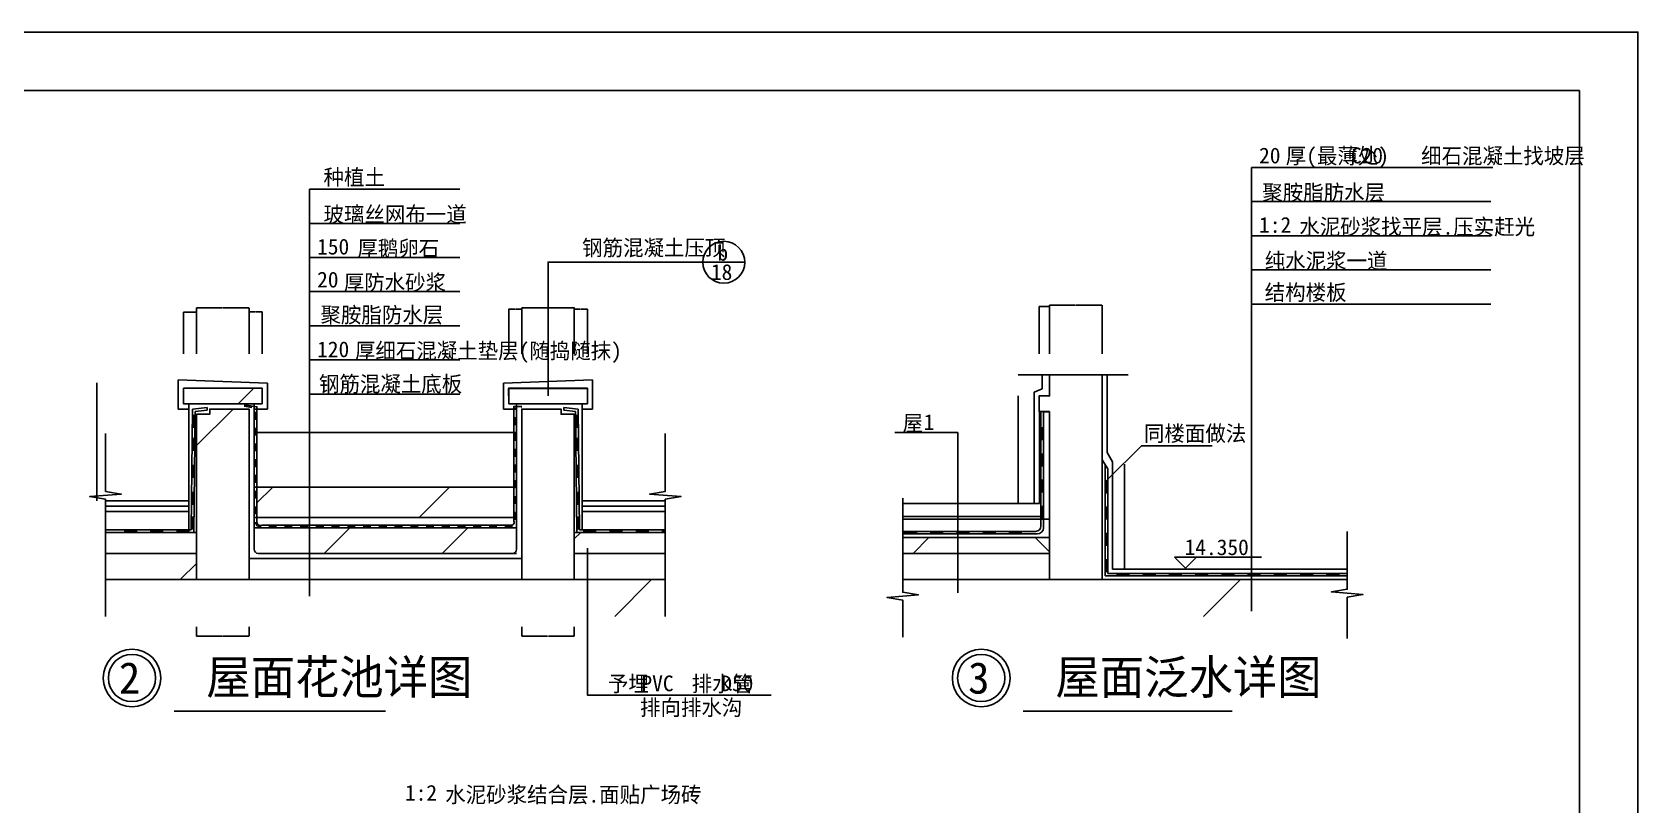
# Model space of a CAD drawing. Header units: metres. Extents: x -266160 to -256804, y -177 to 6438.
# Drawn here: x -262926 to -256804, y 3495 to 6438 of the extents above; entities that cross this region are included whole.
import ezdxf

# ---------------------------------------------------------------- set-up
doc = ezdxf.new("R2010")
doc.units = ezdxf.units.M
for name, color, linetype in [('1', 1, 'Continuous'), ('DIM', 3, 'Continuous'), ('MC', 4, 'Continuous'), ('PUB_TITLE', 4, 'Continuous'), ('PUB_WINDW', 7, 'Continuous'), ('SURFACE', 6, 'Continuous'), ('WALL', 7, 'Continuous')]:
    doc.layers.add(name, color=color, linetype=linetype)
doc.dimstyles.get("Standard").update_dxf_attribs({"dimtxt": 2.5, "dimasz": 2.5, "dimexe": 1.25, "dimexo": 0.625, "dimtad": 1, "dimcen": 2.5, "dimazin": 3, "dimtfac": 1, "dimtmove": 0, "dimatfit": 3})

# ---------------------------------------------------------------- blocks, each defined once
blk = doc.blocks.new('BG1')
at = {"layer": 'DIM', "linetype": 'CONTINUOUS'}
for p, q in [((-212.13, 212.13), (1450, 212.13)), ((0, 0), (-212.13, 212.13)), ((0, 0), (212.13, 212.13))]:
    blk.add_line(p, q, dxfattribs=at)
blk = doc.blocks.new('*D28')
for p, q in [((-259167.19, 4992.58), (-259167.19, 4817.58)), ((-259167.44, 4817.58), (-259167.69, 4817.58)), ((-259167.19, 4642.58), (-259167.19, 4817.58)), ((-259167.19, 4817.58), (-259167.19, 4817.58)), ((-259166.94, 4817.58), (-259166.69, 4817.58))]:
    blk.add_line(p, q)
at = {"layer": 'Defpoints'}
for p in [(-259167.19, 4992.58), (-259167.19, 4817.58), (-259167.19, 4642.58)]:
    blk.add_point(p, dxfattribs=at)
at = {"layer": 'DIM', "insert": (-259167.19, 4818.705), "char_height": 1, "attachment_point": 5}
blk.add_mtext('0', dxfattribs=at)
blk = doc.blocks.new('*D29')
for p, q in [((-262679.03, 5102.58), (-262679.03, 4877.58)), ((-262679.28, 4877.58), (-262679.53, 4877.58)), ((-262679.03, 4652.58), (-262679.03, 4877.58)), ((-262679.03, 4877.58), (-262679.03, 4877.58)), ((-262678.78, 4877.58), (-262678.53, 4877.58))]:
    blk.add_line(p, q)
at = {"layer": 'Defpoints'}
for p in [(-262679.03, 5102.58), (-262679.03, 4877.58), (-262679.03, 4652.58)]:
    blk.add_point(p, dxfattribs=at)
at = {"layer": 'DIM', "insert": (-262679.03, 4878.705), "char_height": 1, "attachment_point": 5}
blk.add_mtext('0', dxfattribs=at)
blk = doc.blocks.new('*D30')
for p, q in [((-262679.03, 5022.58), (-262679.03, 4837.58)), ((-262679.28, 4837.58), (-262679.53, 4837.58)), ((-262679.03, 4652.58), (-262679.03, 4837.58)), ((-262679.03, 4837.58), (-262679.03, 4837.58)), ((-262678.78, 4837.58), (-262678.53, 4837.58))]:
    blk.add_line(p, q)
at = {"layer": 'Defpoints'}
for p in [(-262679.03, 5022.58), (-262679.03, 4837.58), (-262679.03, 4652.58)]:
    blk.add_point(p, dxfattribs=at)
at = {"layer": 'DIM', "insert": (-262679.03, 4838.705), "char_height": 1, "attachment_point": 5}
blk.add_mtext('0', dxfattribs=at)
blk = doc.blocks.new('*D31')
for p, q in [((-261059.03, 4172.58), (-261059.03, 4137.58)), ((-260859.03, 4172.58), (-260859.03, 4137.58)), ((-261058.78, 4137.58), (-260960.53, 4137.58)), ((-260957.53, 4137.58), (-260859.28, 4137.58))]:
    blk.add_line(p, q)
at = {"layer": 'Defpoints'}
for p in [(-261059.03, 4172.58), (-260859.03, 4172.58), (-261059.03, 4137.58)]:
    blk.add_point(p, dxfattribs=at)
at = {"layer": 'DIM', "insert": (-260959.03, 4137.58), "char_height": 1, "attachment_point": 5}
blk.add_mtext('200', dxfattribs=at)
blk = doc.blocks.new('*D32')
for p, q in [((-262299.03, 4172.58), (-262299.03, 4137.58)), ((-262099.03, 4172.58), (-262099.03, 4137.58)), ((-262298.78, 4137.58), (-262200.53, 4137.58)), ((-262197.53, 4137.58), (-262099.28, 4137.58))]:
    blk.add_line(p, q)
at = {"layer": 'Defpoints'}
for p in [(-262299.03, 4172.58), (-262099.03, 4172.58), (-262299.03, 4137.58)]:
    blk.add_point(p, dxfattribs=at)
at = {"layer": 'DIM', "insert": (-262199.03, 4137.58), "char_height": 1, "attachment_point": 5}
blk.add_mtext('200', dxfattribs=at)
blk = doc.blocks.new('*D33')
for p, q in [((-258760.9, 4792.58), (-258760.9, 4592.58)), ((-258761.15, 4592.58), (-258761.4, 4592.58)), ((-258760.9, 4392.58), (-258760.9, 4592.58)), ((-258760.9, 4592.58), (-258760.9, 4592.58)), ((-258760.65, 4592.58), (-258760.4, 4592.58))]:
    blk.add_line(p, q)
at = {"layer": 'Defpoints'}
for p in [(-258760.9, 4792.58), (-258760.9, 4592.58), (-258760.9, 4392.58)]:
    blk.add_point(p, dxfattribs=at)
at = {"layer": 'DIM', "insert": (-258760.9, 4593.705), "char_height": 1, "attachment_point": 5}
blk.add_mtext('0', dxfattribs=at)
blk = doc.blocks.new('*D34')
for p, q in [((-262679.28, 5093.05), (-262679.53, 5093.05)), ((-262679.03, 5102.58), (-262679.03, 5093.05)), ((-262679.03, 5082.58), (-262679.03, 5093.05)), ((-262679.03, 5093.05), (-262679.03, 5093.05)), ((-262678.78, 5093.05), (-262678.53, 5093.05))]:
    blk.add_line(p, q)
at = {"layer": 'Defpoints'}
for p in [(-262679.03, 5102.58), (-262679.03, 5093.05), (-262679.03, 5082.58)]:
    blk.add_point(p, dxfattribs=at)
at = {"layer": 'DIM', "insert": (-262679.03, 5094.175), "char_height": 1, "attachment_point": 5}
blk.add_mtext('0', dxfattribs=at)
blk = doc.blocks.new('*D35')
for p, q in [((-262679.03, 5082.58), (-262679.03, 5052.58)), ((-262679.28, 5052.58), (-262679.53, 5052.58)), ((-262679.03, 5022.58), (-262679.03, 5052.58)), ((-262679.03, 5052.58), (-262679.03, 5052.58)), ((-262678.78, 5052.58), (-262678.53, 5052.58))]:
    blk.add_line(p, q)
at = {"layer": 'Defpoints'}
for p in [(-262679.03, 5082.58), (-262679.03, 5052.58), (-262679.03, 5022.58)]:
    blk.add_point(p, dxfattribs=at)
at = {"layer": 'DIM', "insert": (-262679.03, 5053.705), "char_height": 1, "attachment_point": 5}
blk.add_mtext('0', dxfattribs=at)
blk = doc.blocks.new('*D36')
for p, q in [((-259167.44, 5022.58), (-259167.69, 5022.58)), ((-259167.19, 5052.58), (-259167.19, 5022.58)), ((-259167.19, 4992.58), (-259167.19, 5022.58)), ((-259167.19, 5022.58), (-259167.19, 5022.58)), ((-259166.94, 5022.58), (-259166.69, 5022.58))]:
    blk.add_line(p, q)
at = {"layer": 'Defpoints'}
for p in [(-259167.19, 5052.58), (-259167.19, 5022.58), (-259167.19, 4992.58)]:
    blk.add_point(p, dxfattribs=at)
at = {"layer": 'DIM', "insert": (-259167.19, 5023.705), "char_height": 1, "attachment_point": 5}
blk.add_mtext('0', dxfattribs=at)
blk = doc.blocks.new('*D37')
for p, q in [((-260835.09, 5382.58), (-260859.34, 5382.58)), ((-260859.09, 5212.58), (-260859.09, 5382.58)), ((-260808.84, 5382.58), (-260833.09, 5382.58)), ((-260809.09, 5212.58), (-260809.09, 5382.58))]:
    blk.add_line(p, q)
at = {"layer": 'Defpoints'}
for p in [(-260809.09, 5382.58), (-260859.09, 5212.58), (-260809.09, 5212.58)]:
    blk.add_point(p, dxfattribs=at)
at = {"layer": 'DIM', "insert": (-260834.09, 5382.58), "char_height": 1, "attachment_point": 5}
blk.add_mtext('50', dxfattribs=at)
blk = doc.blocks.new('*D38')
for p, q in [((-260960.59, 5387.58), (-261059.34, 5387.58)), ((-261059.09, 5212.58), (-261059.09, 5387.58)), ((-260858.84, 5387.58), (-260957.59, 5387.58)), ((-260859.09, 5212.58), (-260859.09, 5387.58))]:
    blk.add_line(p, q)
at = {"layer": 'Defpoints'}
for p in [(-260859.09, 5387.58), (-261059.09, 5212.58), (-260859.09, 5212.58)]:
    blk.add_point(p, dxfattribs=at)
at = {"layer": 'DIM', "insert": (-260959.09, 5387.58), "char_height": 1, "attachment_point": 5}
blk.add_mtext('200', dxfattribs=at)
blk = doc.blocks.new('*D39')
for p, q in [((-261085.09, 5382.58), (-261109.34, 5382.58)), ((-261109.09, 5212.58), (-261109.09, 5382.58)), ((-261058.84, 5382.58), (-261083.09, 5382.58)), ((-261059.09, 5212.58), (-261059.09, 5382.58))]:
    blk.add_line(p, q)
at = {"layer": 'Defpoints'}
for p in [(-261059.09, 5382.58), (-261109.09, 5212.58), (-261059.09, 5212.58)]:
    blk.add_point(p, dxfattribs=at)
at = {"layer": 'DIM', "insert": (-261084.09, 5382.58), "char_height": 1, "attachment_point": 5}
blk.add_mtext('50', dxfattribs=at)
blk = doc.blocks.new('*D40')
for p, q in [((-262099.03, 5212.58), (-262099.03, 5373.12)), ((-262098.78, 5373.12), (-262075.03, 5373.12)), ((-262073.03, 5373.12), (-262049.28, 5373.12)), ((-262049.03, 5212.58), (-262049.03, 5373.12))]:
    blk.add_line(p, q)
at = {"layer": 'Defpoints'}
for p in [(-262099.03, 5373.12), (-262099.03, 5212.58), (-262049.03, 5212.58)]:
    blk.add_point(p, dxfattribs=at)
at = {"layer": 'DIM', "insert": (-262074.03, 5373.12), "char_height": 1, "attachment_point": 5}
blk.add_mtext('50', dxfattribs=at)
blk = doc.blocks.new('*D41')
for p, q in [((-262299.03, 5212.58), (-262299.03, 5387.58)), ((-262298.78, 5387.58), (-262200.53, 5387.58)), ((-262197.53, 5387.58), (-262099.28, 5387.58)), ((-262099.03, 5212.58), (-262099.03, 5387.58))]:
    blk.add_line(p, q)
at = {"layer": 'Defpoints'}
for p in [(-262299.03, 5387.58), (-262299.03, 5212.58), (-262099.03, 5212.58)]:
    blk.add_point(p, dxfattribs=at)
at = {"layer": 'DIM', "insert": (-262199.03, 5387.58), "char_height": 1, "attachment_point": 5}
blk.add_mtext('200', dxfattribs=at)
blk = doc.blocks.new('*D42')
for p, q in [((-262349.03, 5212.58), (-262349.03, 5372.16)), ((-262348.78, 5372.16), (-262325.03, 5372.16)), ((-262323.03, 5372.16), (-262299.28, 5372.16)), ((-262299.03, 5212.58), (-262299.03, 5372.16))]:
    blk.add_line(p, q)
at = {"layer": 'Defpoints'}
for p in [(-262349.03, 5372.16), (-262349.03, 5212.58), (-262299.03, 5212.58)]:
    blk.add_point(p, dxfattribs=at)
at = {"layer": 'DIM', "insert": (-262324.03, 5372.16), "char_height": 1, "attachment_point": 5}
blk.add_mtext('50', dxfattribs=at)
blk = doc.blocks.new('*D43')
for p, q in [((-259047.19, 5212.58), (-259047.19, 5397.58)), ((-259046.94, 5397.58), (-258948.69, 5397.58)), ((-258945.69, 5397.58), (-258847.44, 5397.58)), ((-258847.19, 5212.58), (-258847.19, 5397.58))]:
    blk.add_line(p, q)
at = {"layer": 'Defpoints'}
for p in [(-259047.19, 5397.58), (-259047.19, 5212.58), (-258847.19, 5212.58)]:
    blk.add_point(p, dxfattribs=at)
at = {"layer": 'DIM', "insert": (-258947.19, 5397.58), "char_height": 1, "attachment_point": 5}
blk.add_mtext('200', dxfattribs=at)
blk = doc.blocks.new('*D44')
for p, q in [((-259087.19, 5212.58), (-259087.19, 5392.58)), ((-259086.94, 5392.58), (-259068.19, 5392.58)), ((-259066.19, 5392.58), (-259047.44, 5392.58)), ((-259047.19, 5212.58), (-259047.19, 5392.58))]:
    blk.add_line(p, q)
at = {"layer": 'Defpoints'}
for p in [(-259087.19, 5392.58), (-259087.19, 5212.58), (-259047.19, 5212.58)]:
    blk.add_point(p, dxfattribs=at)
at = {"layer": 'DIM', "insert": (-259067.19, 5392.58), "char_height": 1, "attachment_point": 5}
blk.add_mtext('40', dxfattribs=at)

msp = doc.modelspace()

# ---------------------------------------------------------------- hatches: boundary and pattern name
at = {"layer": 'MC'}
h = msp.add_hatch(dxfattribs=at)
h.set_pattern_fill('AR-SAND', scale=15)
h.paths.add_polyline_path([(-262369.03, 5113.42), (-262369.03, 5002.58), (-262329.03, 5002.58), (-262329.03, 5022.58), (-262349.03, 5022.58), (-262349.03, 5082.58), (-262049.03, 5082.58), (-262049.03, 5022.58), (-262079.03, 5022.58), (-262079.03, 5002.58), (-262029.03, 5002.58), (-262029.03, 5100.78)])
h.paths.add_polyline_path([(-262099.03, 4432.58), (-261059.09, 4432.58), (-261059.09, 5002.58), (-260909.09, 5002.58), (-260909.09, 4982.58), (-260859.09, 4982.58), (-260859.09, 4532.58), (-260849.09, 4532.58), (-260853.86, 4992.58), (-260899.09, 4998.77), (-260899.09, 5008.77), (-260843.86, 5002.58), (-260839.09, 4542.58), (-260829.09, 4542.58), (-260829.09, 5022.58), (-261079.09, 5022.58), (-261079.09, 4467.58, -0.41), (-261094.09, 4452.58), (-262064.03, 4452.58, -0.41), (-262079.03, 4467.58), (-262079.03, 5022.58), (-262329.03, 5022.58), (-262329.03, 4542.58), (-262319.03, 4542.58), (-262314.26, 5002.58), (-262259.03, 5008.77), (-262259.03, 4998.77), (-262304.26, 4992.58), (-262309.03, 4532.58), (-262299.03, 4532.58), (-262299.03, 4982.58), (-262249.03, 4982.58), (-262249.03, 5002.58), (-262099.03, 5002.58)])
h.paths.add_polyline_path([(-260809.09, 5082.58), (-260809.09, 5022.58), (-260829.09, 5022.58), (-260829.09, 5002.58), (-260789.09, 5002.58), (-260789.09, 5113.42), (-261129.09, 5100.78), (-261129.09, 5002.58), (-261079.09, 5002.58), (-261079.09, 5022.58), (-261109.09, 5022.58), (-261109.09, 5082.58)])
h = msp.add_hatch(dxfattribs=at)
h.set_pattern_fill('ANSI31', scale=500)
h.paths.add_polyline_path([(-262349.03, 5082.58), (-262349.03, 5022.58), (-262049.03, 5022.58), (-262049.03, 5082.58)])
h.paths.add_polyline_path([(-262099.03, 5002.58), (-262249.03, 5002.58), (-262249.03, 4982.58), (-262299.03, 4982.58), (-262299.03, 4212.58), (-262099.03, 4212.58)])
h = msp.add_hatch(dxfattribs=at)
h.set_pattern_fill('ANSI31', scale=500)
h.paths.add_polyline_path([(-260809.09, 5022.58), (-260809.09, 5082.58), (-261109.09, 5082.58), (-261109.09, 5022.58)])
h.paths.add_polyline_path([(-261059.09, 4352.58), (-260859.09, 4352.58), (-260859.09, 4982.58), (-260909.09, 4982.58), (-260909.09, 5002.58), (-261059.09, 5002.58)])
h.paths.add_polyline_path([(-260859.09, 4212.58), (-260859.09, 4352.58), (-261059.09, 4352.58), (-261059.09, 4212.58)])
h = msp.add_hatch(dxfattribs=at)
h.set_pattern_fill('ANSI31', scale=500)
h.paths.add_polyline_path([(-258847.19, 5132.58), (-259047.19, 5132.58), (-259047.19, 5052.58), (-259087.19, 5052.58), (-259087.19, 4992.58), (-259047.19, 4992.58), (-259047.19, 4352.58), (-258847.19, 4352.58)])
h.paths.add_polyline_path([(-259606.87, 4352.58), (-259606.87, 4304.86), (-259546.87, 4294.86), (-259666.87, 4284.86), (-259606.87, 4274.86), (-259606.87, 4212.58), (-257912.55, 4212.58), (-257912.55, 4285.83), (-257852.55, 4295.83), (-257972.55, 4305.83), (-257912.55, 4315.83), (-257912.55, 4352.58)])
h = msp.add_hatch(dxfattribs=at)
h.set_pattern_fill('AR-SAND', scale=15)
h.paths.add_polyline_path([(-262329.03, 4612.58), (-262329.03, 4632.58), (-262645.93, 4632.58), (-262645.93, 4612.58)])
h = msp.add_hatch(dxfattribs=at)
h.set_pattern_fill('AR-CONC', scale=10)
h.paths.add_polyline_path([(-262645.93, 4612.58), (-262645.93, 4542.58), (-262329.03, 4542.58), (-262329.03, 4612.58)])
h = msp.add_hatch(dxfattribs=at)
h.set_pattern_fill('AR-SAND', scale=15)
h.paths.add_polyline_path([(-260512.19, 4612.58), (-260512.19, 4632.58), (-260829.09, 4632.58), (-260829.09, 4612.58)])
h = msp.add_hatch(dxfattribs=at)
h.set_pattern_fill('AR-CONC', scale=10)
h.paths.add_polyline_path([(-260829.09, 4612.58), (-260829.09, 4542.58), (-260512.19, 4542.58), (-260512.19, 4612.58)])
h = msp.add_hatch(dxfattribs=at)
h.set_pattern_fill('ANSI37', scale=300)
h.paths.add_polyline_path([(-260849.09, 4532.58), (-260859.09, 4532.58), (-260859.09, 4452.58), (-260512.19, 4452.58), (-260512.19, 4532.58)])
h.paths.add_polyline_path([(-262645.93, 4532.58), (-262645.93, 4452.58), (-262299.03, 4452.58), (-262299.03, 4532.58), (-262319.03, 4532.58)])
h = msp.add_hatch(dxfattribs=at)
h.set_pattern_fill('ANSI37', scale=300)
h.paths.add_polyline_path([(-259047.19, 4452.58), (-259047.19, 4512.58), (-259397.19, 4512.58), (-259397.19, 4452.58)])
h.paths.add_polyline_path([(-259397.19, 4452.58), (-259397.19, 4512.58), (-259606.87, 4512.58), (-259606.87, 4452.58)])
h = msp.add_hatch(dxfattribs=at)
h.set_pattern_fill('AN32C', scale=300)
h.set_pattern_definition([(45, (0, 0), (-673.5192, 673.5192), [])])
h.paths.add_polyline_path([(-262299.03, 4352.58), (-262299.03, 4452.58), (-262645.93, 4452.58), (-262645.93, 4352.58)])
h.paths.add_polyline_path([(-260809.03, 4452.58), (-260809.03, 4352.58), (-260512.19, 4352.58), (-260512.19, 4452.58)])
h.paths.add_polyline_path([(-260809.03, 4452.58), (-260859.09, 4452.58), (-260859.09, 4352.58), (-260809.03, 4352.58)])
h = msp.add_hatch(dxfattribs=at)
h.set_pattern_fill('AR-CONC', scale=50)
h.paths.add_polyline_path([(-260809.03, 4212.58), (-260809.03, 4352.58), (-262645.93, 4352.58), (-262645.93, 4212.58)])
h.paths.add_polyline_path([(-260809.03, 4352.58), (-260809.03, 4212.58), (-260512.19, 4212.58), (-260512.19, 4352.58)])
h = msp.add_hatch(dxfattribs=at)
h.set_pattern_fill('ANSI31', scale=500)
h.paths.add_polyline_path([(-261059.09, 4212.58), (-261059.09, 4352.58), (-262099.03, 4352.58), (-262099.03, 4212.58)])
h.paths.add_polyline_path([(-262299.03, 4212.58), (-262299.03, 4352.58), (-262645.93, 4352.58), (-262645.93, 4212.58)])
h.paths.add_polyline_path([(-260859.09, 4352.58), (-260859.09, 4212.58), (-260512.19, 4212.58), (-260512.19, 4352.58)])
h = msp.add_hatch(dxfattribs=at)
h.set_pattern_fill('AR-CONC', scale=50)
h.paths.add_polyline_path([(-257912.55, 4212.58), (-257912.55, 4285.83), (-257852.55, 4295.83), (-257972.55, 4305.83), (-257912.55, 4315.83), (-257912.55, 4352.58), (-259606.87, 4352.58), (-259606.87, 4304.86), (-259546.87, 4294.86), (-259666.87, 4284.86), (-259606.87, 4274.86), (-259606.87, 4212.58)])
at = {"layer": 'PUB_WINDW'}
h = msp.add_hatch(dxfattribs=at)
h.set_pattern_fill('SWAMP', scale=30)
h.paths.add_polyline_path([(-261089.09, 4705.11), (-261089.09, 4912.58), (-261868.16, 4912.58), (-261868.16, 4705.11)])
h.paths.add_polyline_path([(-262069.03, 4705.11), (-261868.16, 4705.11), (-261868.16, 4912.58), (-262069.03, 4912.58)])
h = msp.add_hatch(dxfattribs=at)
h.set_pattern_fill('AN32C', scale=150)
h.set_pattern_definition([(45, (0, 0), (-336.7596, 336.7596), [])])
h.paths.add_polyline_path([(-261868.16, 4705.11), (-261868.16, 4589.65), (-261089.09, 4589.65), (-261089.09, 4705.11)])
h.paths.add_polyline_path([(-262069.03, 4705.11), (-262069.03, 4589.65), (-261868.16, 4589.65), (-261868.16, 4705.11)])
h = msp.add_hatch(dxfattribs=at)
h.set_pattern_fill('AN33C', scale=100)
h.set_pattern_definition([(45, (0, 0), (-224.5064, 224.5064), [])])
h.paths.add_polyline_path([(-261094.09, 4452.58, 0.41), (-261079.09, 4467.58), (-261079.09, 4550.44), (-261868.16, 4550.44), (-261868.16, 4452.58)])
h.paths.add_polyline_path([(-262079.03, 4550.44), (-262079.03, 4467.58, 0.41), (-262064.03, 4452.58), (-261868.16, 4452.58), (-261868.16, 4550.44)])
h = msp.add_hatch(dxfattribs=at)
h.set_pattern_fill('AR-SAND', scale=10)
h.paths.add_polyline_path([(-261105.48, 4560.44, 0.65), (-261089.09, 4575.66), (-261089.09, 4589.65), (-261868.16, 4589.65), (-261868.16, 4560.44)])
h.paths.add_polyline_path([(-262069.03, 4589.65), (-262069.03, 4571.01, 0.53), (-262048.9, 4560.44), (-261868.16, 4560.44), (-261868.16, 4589.65)])

# ---------------------------------------------------------------- linework, layer by layer
for points in [[(-262545.07, 4067.83, 1), (-262545.07, 3887.83, 1)], [(-262545.07, 4067.83, -1), (-262545.07, 3887.83, -1)], [(-259307.67, 4067.83, 1), (-259307.67, 3887.83, 1)], [(-259307.67, 4067.83, -1), (-259307.67, 3887.83, -1)]]:
    msp.add_lwpolyline(points, format="xyb")
for centre in [(-262545.07, 3977.83), (-259307.67, 3977.83)]:
    msp.add_circle(centre, 110)
at = {"layer": 'DIM'}
for points in [[(-262645.93, 4909.13), (-262645.93, 4688.83), (-262585.93, 4678.83), (-262705.93, 4668.83), (-262645.93, 4658.83), (-262645.93, 4212.58)], [(-260512.19, 4909.13), (-260512.19, 4688.83), (-260572.19, 4678.83), (-260452.19, 4668.83), (-260512.19, 4658.83), (-260512.19, 4212.58)], [(-259606.87, 4662.58), (-259606.87, 4304.86), (-259546.87, 4294.86), (-259666.87, 4284.86), (-259606.87, 4274.86), (-259606.87, 4133.56)], [(-257912.55, 4536.13), (-257912.55, 4315.83), (-257972.55, 4305.83), (-257852.55, 4295.83), (-257912.55, 4285.83), (-257912.55, 4128.08)], [(-262384.6, 3851.87), (-261579.08, 3851.87)], [(-259147.2, 3851.87), (-258350.8, 3851.87)]]:
    msp.add_lwpolyline(points, dxfattribs=at)
msp.add_circle((-260289.02, 5561.7), 80, dxfattribs=at)
at = {"layer": 'MC'}
for p, q in [((-257364.4, 5792.58), (-258277.19, 5792.58)), ((-261295.37, 5709.74), (-261868.16, 5709.74)), ((-257364.4, 5662.58), (-258277.19, 5662.58)), ((-261295.37, 5579.74), (-261868.16, 5579.74)), ((-257364.4, 5532.58), (-258277.19, 5532.58)), ((-261295.37, 5449.74), (-261868.16, 5449.74)), ((-257364.4, 5402.58), (-258277.19, 5402.58)), ((-261295.37, 5319.74), (-261868.16, 5319.74)), ((-261295.37, 5189.74), (-261868.16, 5189.74)), ((-262369.03, 5002.58), (-262369.03, 5113.42)), ((-262369.03, 5113.42), (-262029.03, 5100.78)), ((-262029.03, 5002.58), (-262029.03, 5100.78)), ((-260789.09, 5113.42), (-261129.09, 5100.78)), ((-261129.09, 5002.58), (-261129.09, 5100.78)), ((-260789.09, 5002.58), (-260789.09, 5113.42)), ((-259167.19, 5132.58), (-258747.19, 5132.58)), ((-259074.82, 5079.08), (-259074.82, 5132.58)), ((-258827.42, 4836.49), (-258827.42, 5132.58)), ((-262329.03, 4542.58), (-262329.03, 5022.58)), ((-262079.03, 4467.58), (-262079.03, 5022.58)), ((-261295.37, 5059.74), (-261868.16, 5059.74)), ((-261079.09, 4467.58), (-261079.09, 5022.58)), ((-260829.09, 4542.58), (-260829.09, 5022.58)), ((-259074.82, 5079.08), (-259106.01, 5066.24)), ((-259106.01, 4642.58), (-259106.01, 5066.24)), ((-262369.03, 5002.58), (-262329.03, 5002.58)), ((-262319.03, 4542.58), (-262314.26, 5002.58)), ((-262314.26, 5002.58), (-262259.03, 5008.77)), ((-262309.03, 4532.58), (-262304.26, 4992.58)), ((-262304.26, 4992.58), (-262259.03, 4998.77)), ((-262259.03, 4998.77), (-262259.03, 5008.77)), ((-262079.03, 5002.58), (-262029.03, 5002.58)), ((-261079.09, 5002.58), (-261129.09, 5002.58)), ((-260843.86, 5002.58), (-260899.09, 5008.77)), ((-260899.09, 4998.77), (-260899.09, 5008.77)), ((-260853.86, 4992.58), (-260899.09, 4998.77)), ((-260849.09, 4532.58), (-260853.86, 4992.58)), ((-260839.09, 4542.58), (-260843.86, 5002.58)), ((-260789.09, 5002.58), (-260829.09, 5002.58)), ((-259086.01, 4642.58), (-259086.01, 4992.58)), ((-259080.3, 4556.49), (-259080.3, 4992.58)), ((-259070.3, 4550.49), (-259070.3, 4992.58)), ((-262079.03, 4912.58), (-261079.09, 4912.58)), ((-258827.42, 4836.49), (-258807.42, 4801.49)), ((-258834.8, 4366.49), (-258834.8, 4786.8)), ((-258807.42, 4392.58), (-258807.42, 4801.49)), ((-258824.8, 4376.49), (-258824.8, 4774.25)), ((-262645.93, 4652.58), (-262329.03, 4652.58)), ((-262079.03, 4705.11), (-261079.09, 4705.11)), ((-260512.19, 4652.58), (-260829.09, 4652.58)), ((-262645.93, 4632.58), (-262329.03, 4632.58)), ((-262645.93, 4612.58), (-262329.03, 4612.58)), ((-260512.19, 4632.58), (-260829.09, 4632.58)), ((-260512.19, 4612.58), (-260829.09, 4612.58)), ((-259606.87, 4642.58), (-259086.01, 4642.58)), ((-262645.93, 4542.58), (-262319.03, 4542.58)), ((-262645.93, 4532.58), (-262309.03, 4532.58)), ((-262319.03, 4532.58), (-262299.03, 4532.58)), ((-262079.03, 4589.65), (-261079.09, 4589.65)), ((-262079.03, 4550.44), (-261079.09, 4550.44)), ((-260849.03, 4532.58), (-260859.03, 4532.58)), ((-260512.19, 4532.58), (-260849.09, 4532.58)), ((-260512.19, 4542.58), (-260839.09, 4542.58)), ((-259606.87, 4582.58), (-259047.19, 4582.58)), ((-259606.87, 4536.49), (-259100.3, 4536.49)), ((-259606.87, 4526.49), (-259094.3, 4526.49)), ((-259606.87, 4512.58), (-259047.19, 4512.58)), ((-262064.03, 4452.58), (-261079.09, 4452.58)), ((-259606.87, 4452.58), (-259047.19, 4452.58)), ((-258834.8, 4366.49), (-257912.55, 4366.49)), ((-258824.8, 4376.49), (-257912.55, 4376.49)), ((-258807.42, 4392.58), (-257912.55, 4392.58))]:
    msp.add_line(p, q, dxfattribs=at)
for points in [[(-258277.19, 4232.58), (-258277.19, 5922.58), (-257357.19, 5922.58)], [(-261868.16, 4289.35), (-261868.16, 5839.74), (-261295.37, 5839.74)], [(-260959.03, 5052.58), (-260959.03, 5562.58), (-260209.03, 5562.58)], [(-262309.49, 4980.13), (-262310.15, 4930.51)], [(-260848.63, 4980.13), (-260847.97, 4930.51)], [(-259397.19, 4302.58), (-259397.19, 4912.58), (-259637.19, 4912.58)], [(-259075.3, 4933.6), (-259075.3, 4883.98)], [(-262310.14, 4893.06), (-262310.79, 4843.44)], [(-260847.98, 4893.06), (-260847.33, 4843.44)], [(-258827.19, 4732.58), (-258697.19, 4862.58), (-258427.19, 4862.58)], [(-262311.44, 4789.5), (-262312.1, 4739.88)], [(-260846.68, 4789.5), (-260846.02, 4739.88)], [(-259075.3, 4833.6), (-259075.3, 4783.98)], [(-258847.19, 4808.79), (-258824.8, 4774.25)], [(-259075.3, 4733.6), (-259075.3, 4683.98)], [(-258829.8, 4730.98), (-258829.8, 4681.36)], [(-262312.57, 4687.67), (-262313.23, 4638.05)], [(-260845.55, 4687.67), (-260844.89, 4638.05)], [(-262313.29, 4592.92), (-262313.95, 4543.31)], [(-260844.83, 4592.92), (-260844.17, 4543.31)], [(-259075.3, 4633.6), (-259075.3, 4583.98)], [(-258829.8, 4630.98), (-258829.8, 4581.36)], [(-262525.67, 4537.57), (-262575.29, 4537.57)], [(-262425.67, 4537.57), (-262475.29, 4537.57)], [(-262325.67, 4537.57), (-262375.29, 4537.57)], [(-260775.4, 4537.57), (-260825.02, 4537.57)], [(-260675.4, 4537.57), (-260725.02, 4537.57)], [(-260575.4, 4537.57), (-260625.02, 4537.57)], [(-260512.19, 4537.57), (-260525.02, 4537.57)], [(-259552.5, 4531.49), (-259602.12, 4531.49)], [(-259452.5, 4531.49), (-259502.12, 4531.49)], [(-259352.5, 4531.49), (-259402.12, 4531.49)], [(-259252.5, 4531.49), (-259302.12, 4531.49)], [(-259152.5, 4531.49), (-259202.12, 4531.49)], [(-258829.8, 4530.98), (-258829.8, 4481.36)], [(-260809.03, 4472.58), (-260809.03, 3912.58), (-260109.03, 3912.58)], [(-258829.8, 4430.98), (-258829.8, 4381.36)], [(-258742.5, 4371.49), (-258792.12, 4371.49)], [(-258642.5, 4371.49), (-258692.12, 4371.49)], [(-258542.5, 4371.49), (-258592.12, 4371.49)], [(-258442.5, 4371.49), (-258492.12, 4371.49)], [(-258342.5, 4371.49), (-258392.12, 4371.49)], [(-258242.5, 4371.49), (-258292.12, 4371.49)], [(-258142.5, 4371.49), (-258192.12, 4371.49)], [(-258042.5, 4371.49), (-258092.12, 4371.49)], [(-257942.5, 4371.49), (-257992.12, 4371.49)]]:
    msp.add_lwpolyline(points, dxfattribs=at)
for centre, radius, start, end in [((-259100.3, 4556.49), 20, 270, 0), ((-259094.3, 4550.49), 24, 270, 0), ((-262064.03, 4467.58), 15, 180, 270), ((-261094.09, 4467.58), 15, 270, 0)]:
    msp.add_arc(centre, radius, start, end, dxfattribs=at)
at = {"layer": 'PUB_TITLE'}
for points in [[(-266159.89, -177.38), (-266159.89, 6438.29), (-256804.39, 6438.29), (-256804.39, -177.38)], [(-265603.02, 45.37), (-257027.14, 45.37), (-257027.14, 6215.54), (-265603.02, 6215.54)]]:
    msp.add_lwpolyline(points, close=True, dxfattribs=at)
at = {"layer": 'PUB_WINDW'}
for points in [[(-262349.03, 5082.58), (-262049.03, 5082.58), (-262049.03, 5022.58), (-262349.03, 5022.58)], [(-261110.2, 5080.17), (-260809.09, 5080.17), (-260809.09, 5022.58), (-261109.09, 5022.58)]]:
    msp.add_lwpolyline(points, close=True, dxfattribs=at)
for points in [[(-259047.19, 4352.58), (-259047.19, 4991.22), (-259087.19, 4992.58), (-259087.19, 5052.58), (-259047.19, 5052.58), (-259047.19, 5132.58)], [(-258847.19, 5132.58), (-258847.19, 4352.58)], [(-262299.03, 4352.54), (-262299.03, 4982.58), (-262249.03, 4982.58), (-262249.03, 5002.58), (-262099.03, 5002.58), (-262099.03, 4352.58)], [(-261059.09, 5002.58), (-260909.09, 5002.58), (-260909.09, 4982.58), (-260859.09, 4982.58), (-260859.09, 4352.58)], [(-261059.09, 4355.04), (-261059.09, 5002.58)], [(-262645.93, 4352.58), (-260512.19, 4352.58)], [(-259606.87, 4352.58), (-257912.55, 4352.58)]]:
    msp.add_lwpolyline(points, dxfattribs=at)
at = {"layer": 'SURFACE'}
for points in [[(-262118.12, 5013.09), (-262088.41, 5008.94)], [(-262074.03, 4991.46), (-262074.03, 4961.46)], [(-261084.09, 5001.04), (-261084.09, 5007.58)], [(-261084.09, 4941.04), (-261084.09, 4971.04)], [(-261060.63, 5007.58), (-261059.09, 5007.58)], [(-262074.03, 4931.46), (-262074.03, 4901.46)], [(-261084.09, 4881.04), (-261084.09, 4911.04)], [(-262074.03, 4871.46), (-262074.03, 4841.46)], [(-261084.09, 4821.04), (-261084.09, 4851.04)], [(-262074.03, 4811.46), (-262074.03, 4781.46)], [(-261084.09, 4761.04), (-261084.09, 4791.04)], [(-262074.03, 4751.46), (-262074.03, 4721.46)], [(-261084.09, 4701.04), (-261084.09, 4731.04)], [(-262074.03, 4691.46), (-262074.03, 4661.46)], [(-261084.09, 4641.04), (-261084.09, 4671.04)], [(-262074.03, 4631.46), (-262074.03, 4601.46)], [(-261084.09, 4581.04), (-261084.09, 4611.04)], [(-262024.01, 4555.44), (-261994.01, 4555.44)], [(-261964.01, 4555.44), (-261934.01, 4555.44)], [(-261904.01, 4555.44), (-261874.01, 4555.44)], [(-261844.01, 4555.44), (-261814.01, 4555.44)], [(-261784.01, 4555.44), (-261754.01, 4555.44)], [(-261724.01, 4555.44), (-261694.01, 4555.44)], [(-261664.01, 4555.44), (-261634.01, 4555.44)], [(-261604.01, 4555.44), (-261574.01, 4555.44)], [(-261544.01, 4555.44), (-261514.01, 4555.44)], [(-261484.01, 4555.44), (-261454.01, 4555.44)], [(-261424.01, 4555.44), (-261394.01, 4555.44)], [(-261364.01, 4555.44), (-261334.01, 4555.44)], [(-261304.01, 4555.44), (-261274.01, 4555.44)], [(-261244.01, 4555.44), (-261214.01, 4555.44)], [(-261184.01, 4555.44), (-261154.01, 4555.44)]]:
    msp.add_lwpolyline(points, dxfattribs=at)
for points in [[(-262117.43, 5018.04), (-262069.03, 5011.29), (-262069.03, 4571.01, 0.53), (-262048.9, 4560.44), (-261105.48, 4560.44, 0.65), (-261089.09, 4575.66), (-261089.09, 5012.58), (-261059.09, 5012.58)], [(-262074.03, 4571.46), (-262074.03, 4570.77, 0.41), (-262053.78, 4553.85, 0.41)], [(-261124.01, 4555.44), (-261106.42, 4555.44, 0.18), (-261094.28, 4555.65, 0.18)]]:
    msp.add_lwpolyline(points, format="xyb", dxfattribs=at)
at = {"layer": 'WALL'}
for p, q in [((-259047.19, 5052.58), (-259047.19, 5132.58)), ((-258847.19, 4352.58), (-258847.19, 5132.58)), ((-259087.19, 5052.58), (-259047.19, 5052.58)), ((-259087.19, 4992.58), (-259087.19, 5052.58)), ((-262299.03, 4352.58), (-262299.03, 4982.58)), ((-262099.03, 4352.58), (-262099.03, 5002.58)), ((-261059.09, 4352.58), (-261059.09, 5002.58)), ((-260859.09, 4352.58), (-260859.09, 4982.58)), ((-259087.19, 4992.58), (-259047.19, 4992.58)), ((-259047.19, 4352.58), (-259047.19, 4992.58)), ((-259606.87, 4592.58), (-259070.3, 4592.58)), ((-262645.93, 4452.58), (-262299.03, 4452.58)), ((-262099.03, 4432.58), (-261059.09, 4432.58)), ((-260512.19, 4452.58), (-260859.09, 4452.58)), ((-262645.93, 4352.58), (-260512.19, 4352.58)), ((-259606.87, 4352.58), (-257912.55, 4352.58))]:
    msp.add_line(p, q, dxfattribs=at)
for points in [[(-262349.03, 5082.58), (-262049.03, 5082.58), (-262049.03, 5022.58), (-262349.03, 5022.58)], [(-260809.09, 5082.58), (-261109.09, 5082.58), (-261109.09, 5022.58), (-260809.09, 5022.58)]]:
    msp.add_lwpolyline(points, close=True, dxfattribs=at)
for points in [[(-262299.03, 4982.58), (-262249.03, 4982.58), (-262249.03, 5002.58), (-262099.03, 5002.58)], [(-260859.09, 4982.58), (-260909.09, 4982.58), (-260909.09, 5002.58), (-261059.09, 5002.58)]]:
    msp.add_lwpolyline(points, dxfattribs=at)

# ---------------------------------------------------------------- block references
at = {"layer": 'DIM', "xscale": 0.2, "yscale": 0.2, "zscale": 0.2}
msp.add_blockref('BG1', (-258529.06, 4396.16), dxfattribs=at)

# ---------------------------------------------------------------- texts
for s, p in [('2', (-262595.18, 3918.27)), ('3', (-259357.78, 3918.27))]:
    msp.add_text(s, height=120).set_placement(p)
at = {"layer": '1'}
for s, p in [('屋面花池详图', (-262261.89, 3916.42)), ('屋面泛水详图', (-259024.49, 3916.42))]:
    msp.add_text(s, height=130, dxfattribs=at).set_placement(p)
at = {"layer": 'DIM'}
for s, p in [('厚(最薄处)   细石混凝土找坡层', (-258146.94, 5937)), ('C20', (-257898.45, 5938.42)), ('20', (-258248.45, 5938.42)), ('种植土', (-261814.92, 5855.59)), ('聚胺脂肪水层', (-258236.37, 5797)), ('玻璃丝网布一道', (-261814.92, 5714.16)), ('1:2', (-258248.45, 5674.03)), ('水泥砂浆找平层.压实赶光', (-258094.99, 5667)), ('150', (-261839.43, 5591.18)), ('厚鹅卵石', (-261685.96, 5584.16)), ('钢筋混凝土压顶', (-260829.12, 5586.94)), ('b', (-260313.38, 5567.69)), ('纯水泥浆一道', (-258226.94, 5537)), ('20', (-261839.43, 5465.58)), ('厚防水砂浆', (-261737.92, 5454.16)), ('18', (-260338.2, 5494.41)), ('结构楼板', (-258226.94, 5417)), ('聚胺脂防水层', (-261826.64, 5331.16)), ('120', (-261839.43, 5200.08)), ('厚细石混凝土垫层(随捣随抹)', (-261695.28, 5194.16)), ('钢筋混凝土底板', (-261832.27, 5068.09)), ('屋', (-259607.33, 4919.62)), ('1', (-259527.37, 4922.58)), ('同楼面做法', (-258687.33, 4879.62)), ('14.350', (-258532.52, 4446.16)), ('予埋    排水管', (-260730.91, 3926.15)), ('PVC', (-260603.06, 3927.47)), ('D50', (-260298.6, 3927.47)), ('   排向排水沟', (-260730.91, 3835.57)), ('1:2', (-261504.5, 3510.54)), ('水泥砂浆结合层.面贴广场砖', (-261351.04, 3503.52))]:
    msp.add_text(s, height=60, dxfattribs=at).set_placement(p)

# ---------------------------------------------------------------- dimensions: what is measured, and where the dimension line sits
for base, p1, p2, picture, middle in [((-262299.03, 5387.58), (-262299.03, 5212.58), (-262099.03, 5212.58), '*D41', (-262199.03, 5387.58)), ((-260859.09, 5387.58), (-260859.09, 5212.58), (-261059.09, 5212.58), '*D38', (-260959.09, 5387.58)), ((-259087.19, 5392.58), (-259087.19, 5212.58), (-259047.19, 5212.58), '*D44', (-259067.19, 5392.58)), ((-259047.19, 5397.58), (-259047.19, 5212.58), (-258847.19, 5212.58), '*D43', (-258947.19, 5397.58)), ((-262349.03, 5372.16), (-262349.03, 5212.58), (-262299.03, 5212.58), '*D42', (-262324.03, 5372.16)), ((-262099.03, 5373.12), (-262099.03, 5212.58), (-262049.03, 5212.58), '*D40', (-262074.03, 5373.12)), ((-261059.09, 5382.58), (-261059.09, 5212.58), (-261109.09, 5212.58), '*D39', (-261084.09, 5382.58)), ((-260809.09, 5382.58), (-260809.09, 5212.58), (-260859.09, 5212.58), '*D37', (-260834.09, 5382.58)), ((-262679.03, 4877.58), (-262679.03, 4652.58), (-262679.03, 5102.58), '*D29', (-262679.03, 4878.705)), ((-262679.03, 5093.05), (-262679.03, 5082.58), (-262679.03, 5102.58), '*D34', (-262679.03, 5094.175)), ((-262679.03, 5052.58), (-262679.03, 5022.58), (-262679.03, 5082.58), '*D35', (-262679.03, 5053.705)), ((-262679.03, 4837.58), (-262679.03, 4652.58), (-262679.03, 5022.58), '*D30', (-262679.03, 4838.705)), ((-259167.19, 5022.58), (-259167.19, 5052.58), (-259167.19, 4992.58), '*D36', (-259167.19, 5023.705)), ((-259167.19, 4817.58), (-259167.19, 4992.58), (-259167.19, 4642.58), '*D28', (-259167.19, 4818.705)), ((-258760.9, 4592.58), (-258760.9, 4392.58), (-258760.9, 4792.58), '*D33', (-258760.9, 4593.705)), ((-262299.03, 4137.58), (-262299.03, 4172.58), (-262099.03, 4172.58), '*D32', (-262199.03, 4137.58)), ((-261059.03, 4137.58), (-261059.03, 4172.58), (-260859.03, 4172.58), '*D31', (-260959.03, 4137.58))]:
    dim = msp.add_linear_dim(base=base, p1=p1, p2=p2, dimstyle='Standard', dxfattribs=at)
    dim.commit()
    dim.dimension.update_dxf_attribs({"geometry": picture, "text_midpoint": middle})

doc.saveas('drawing.dxf')
